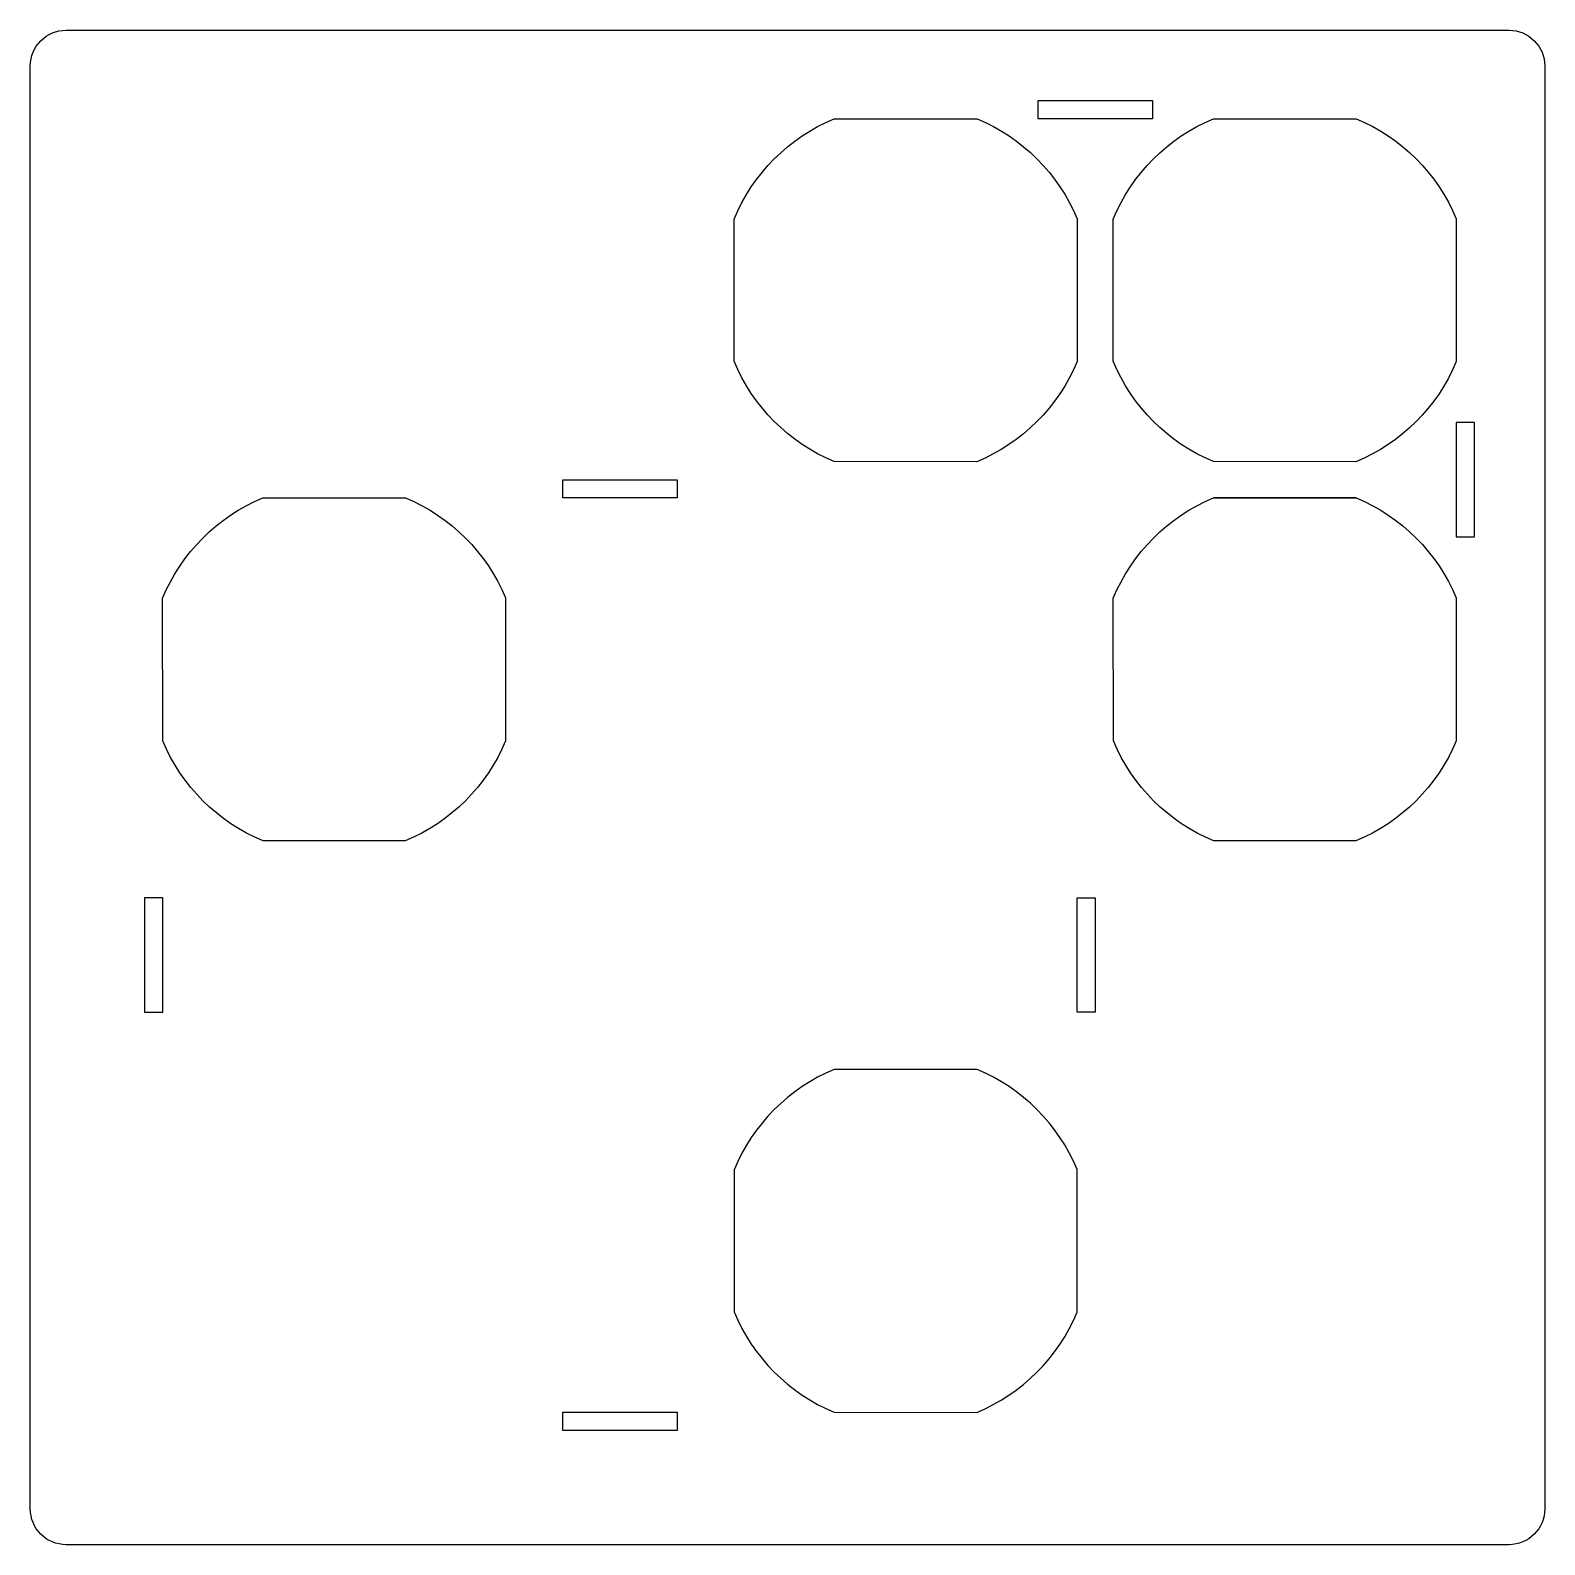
# Model space of a CAD drawing. Header units: millimetres. Extents: x -103 to 162, y -103 to 162.
import ezdxf

# ---------------------------------------------------------------- set-up
doc = ezdxf.new("R2010")
doc.units = ezdxf.units.MM
doc.layers.get('0').update_dxf_attribs({"linetype": 'CONTINUOUS'})

msp = doc.modelspace()

# ---------------------------------------------------------------- linework, layer by layer
for p, q in [((80, 128.85), (80, 103.85)), ((146.35, 128.85), (146.35, 103.85)), ((-62.5, 80), (-37.5, 80)), ((128.85, 80), (103.85, 80)), ((80, -62.5), (80, -37.5))]:
    msp.add_line(p, q)
for points in [[(-96.92, 161.83), (155.58, 161.83, -0.414214), (161.83, 155.58), (161.83, -96.92, -0.414214), (155.58, -103.17), (-96.92, -103.17, -0.414214), (-103.17, -96.92), (-103.17, 155.58, -0.414214)], [(19.97, 128.79, -0.198368), (37.5, 146.35), (62.5, 146.35, -0.197825), (80, 128.85), (80, 103.85, -0.198368), (62.44, 86.32), (37.5, 86.35, -0.198368), (19.97, 103.91)], [(146.35, 128.85), (146.35, 103.85, -0.198368), (128.79, 86.32), (103.85, 86.35, -0.198368), (86.32, 103.91), (86.32, 128.79, -0.198368), (103.85, 146.35), (128.85, 146.35, -0.197825)], [(-80.03, 62.44, -0.198368), (-62.5, 80), (-37.5, 80, -0.197825), (-20, 62.5), (-20, 37.5, -0.198368), (-37.56, 19.97), (-62.44, 19.97, -0.198368), (-80, 37.5)], [(128.85, 80, -0.197825), (146.35, 62.5), (146.35, 37.5, -0.198368), (128.79, 19.97), (103.91, 19.97, -0.198368), (86.35, 37.5), (86.32, 62.44, -0.198368), (103.85, 80)], [(80, -62.5), (80, -37.5, 0.197825), (62.5, -20), (37.5, -20, 0.198368), (19.97, -37.56), (19.97, -62.44, 0.198368), (37.5, -80), (62.44, -80.03, 0.198368)]]:
    msp.add_lwpolyline(points, format="xyb", close=True)
for points in [[(93.17, 146.35), (73.17, 146.35), (73.17, 149.52), (93.17, 149.52)], [(146.35, 93.17), (146.35, 73.17), (149.52, 73.17), (149.52, 93.17)], [(10, 80), (-10, 80), (-10, 83.17), (10, 83.17)], [(-80, -10), (-80, 10), (-83.17, 10), (-83.17, -10)], [(80, 10), (83.17, 10), (83.17, -10), (80, -10)], [(10, -80), (10, -83.17), (-10, -83.17), (-10, -80)]]:
    msp.add_lwpolyline(points, close=True)

doc.saveas('drawing.dxf')
